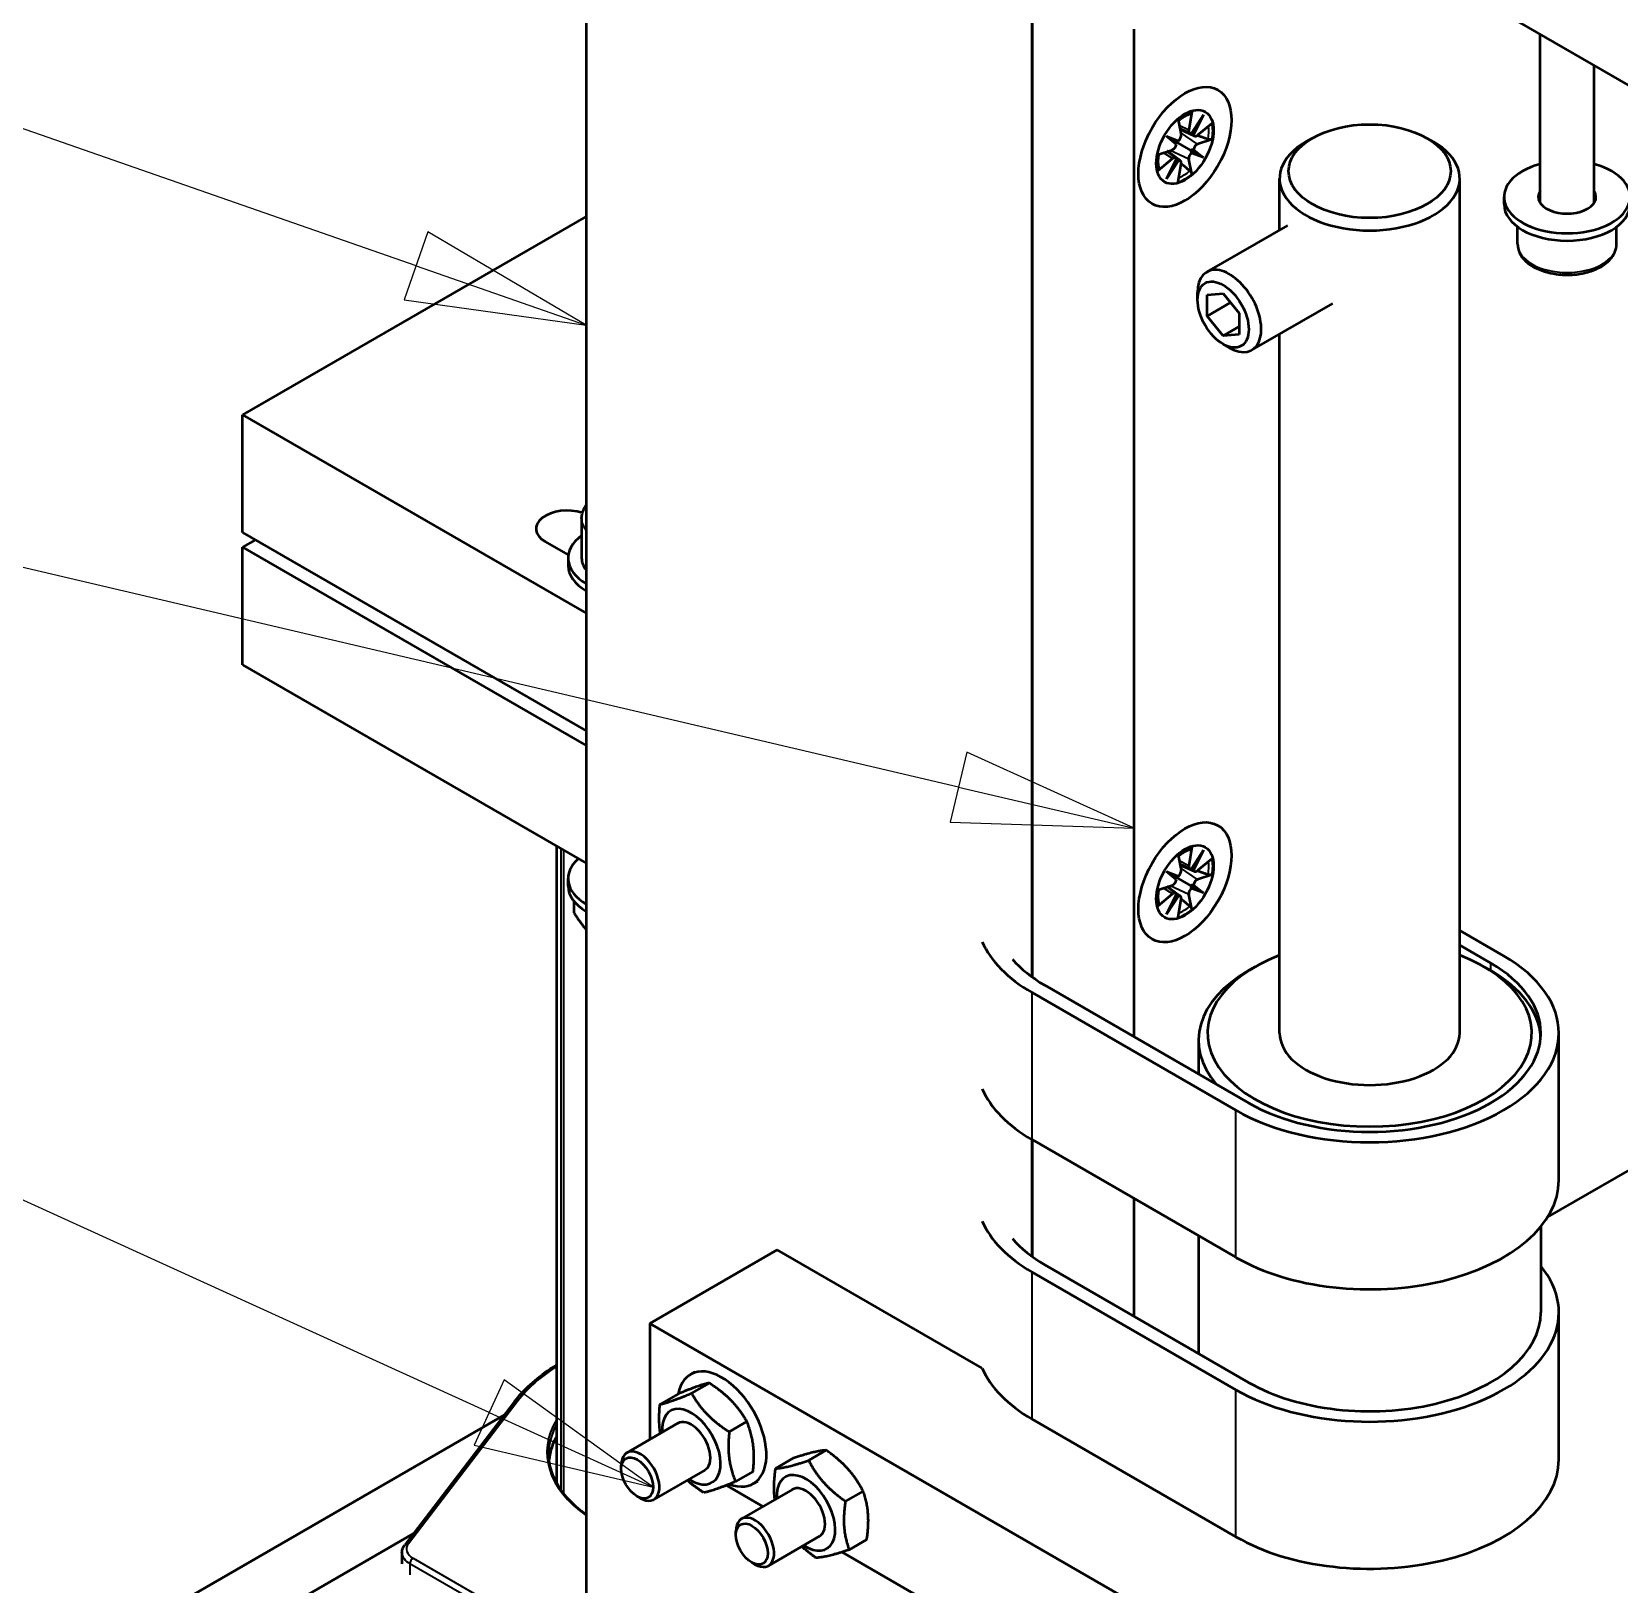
# Model space of a CAD drawing. Header units: millimetres. Extents: x -945 to 1680, y -1981 to 1188.
# Drawn here: x 963.2 to 1051.3, y 417.4 to 503.5 of the extents above; entities that cross this region are included whole.
import ezdxf

# ---------------------------------------------------------------- set-up
doc = ezdxf.new("R2010")
doc.units = ezdxf.units.MM
doc.header["$LTSCALE"] = 4
for name, color, linetype, lineweight in [('Symbol (ISO)', 7, 'Continuous', 25), ('Visible (ISO)', 7, 'Continuous', 50), ('Visible Narrow (ISO)', 7, 'Continuous', 35)]:
    doc.layers.add(name, color=color, linetype=linetype, lineweight=lineweight)

# ---------------------------------------------------------------- blocks, each defined once
blk = doc.blocks.new('Balloon11')
at = {"layer": 'Symbol (ISO)'}
for p, q in [((247.148, 106.722), (223.876, 117.318)), ((247.355, 107.177), (246.941, 106.267)), ((249.423, 105.686), (247.355, 107.177)), ((247.148, 106.722), (249.423, 105.686)), ((246.941, 106.267), (249.423, 105.686))]:
    blk.add_line(p, q, dxfattribs=at)
at = {"layer": 'Symbol (ISO)', "flags": 128}
blk.add_lwpolyline([(246.941, 106.267), (249.423, 105.686), (247.355, 107.177), (246.941, 106.267)], dxfattribs=at)
at = {"layer": 'Symbol (ISO)'}
blk.add_solid([(246.941, 106.267), (249.423, 105.686), (247.355, 107.177), (246.941, 106.267)], dxfattribs=at)
blk = doc.blocks.new('Balloon15')
at = {"layer": 'Symbol (ISO)'}
for p, q in [((246.135, 122.637), (221.38, 131.271)), ((246.299, 123.109), (245.97, 122.165)), ((248.495, 121.814), (246.299, 123.109)), ((246.135, 122.637), (248.495, 121.814)), ((245.97, 122.165), (248.495, 121.814))]:
    blk.add_line(p, q, dxfattribs=at)
at = {"layer": 'Symbol (ISO)', "flags": 128}
blk.add_lwpolyline([(245.97, 122.165), (248.495, 121.814), (246.299, 123.109), (245.97, 122.165)], dxfattribs=at)
at = {"layer": 'Symbol (ISO)'}
blk.add_solid([(245.97, 122.165), (248.495, 121.814), (246.299, 123.109), (245.97, 122.165)], dxfattribs=at)
blk = doc.blocks.new('Balloon31')
at = {"layer": 'Symbol (ISO)'}
for p, q in [((253.663, 115.401), (240.111, 118.581)), ((253.777, 115.888), (253.548, 114.914)), ((256.097, 114.83), (253.777, 115.888)), ((253.663, 115.401), (256.097, 114.83)), ((253.548, 114.914), (256.097, 114.83))]:
    blk.add_line(p, q, dxfattribs=at)
at = {"layer": 'Symbol (ISO)', "flags": 128}
blk.add_lwpolyline([(253.548, 114.914), (256.097, 114.83), (253.777, 115.888), (253.548, 114.914)], dxfattribs=at)
at = {"layer": 'Symbol (ISO)'}
blk.add_solid([(253.548, 114.914), (256.097, 114.83), (253.777, 115.888), (253.548, 114.914)], dxfattribs=at)

msp = doc.modelspace()

# ---------------------------------------------------------------- linework, layer by layer
at = {"layer": 'Visible (ISO)'}
for p, q in [((993.981, 521.235), (993.981, 394.678)), ((1018.729, 451.064), (1018.729, 506.946)), ((1018.729, 506.946), (1018.729, 451.064)), ((1041.886, 506.314), (1063.1, 494.066)), ((1024.386, 503.68), (1024.386, 447.75)), ((1046.927, 494.051), (1046.927, 503.403)), ((1049.927, 494.051), (1049.927, 501.671)), ((1027.598, 499.091), (1027.429, 498.071)), ((1027.57, 497.901), (1028.24, 498.923)), ((1028.24, 498.923), (1027.689, 497.832)), ((1026.832, 498.649), (1027.001, 497.824)), ((1027.487, 497.902), (1026.935, 498.146)), ((1027.747, 497.751), (1026.943, 498.107)), ((1028.706, 498.451), (1027.907, 497.795)), ((1025.723, 496.729), (1026.522, 496.995)), ((1026.19, 497.74), (1026.859, 497.491)), ((1026.19, 497.74), (1026.607, 497.499)), ((1026.74, 497.285), (1026.19, 497.74)), ((1027.563, 496.947), (1026.607, 497.499)), ((1027.689, 497.011), (1028.24, 496.556)), ((1028.706, 497.567), (1027.907, 497.301)), ((1034.286, 497.638), (1033.932, 497.434)), ((1040.65, 497.638), (1041.003, 497.434)), ((1025.723, 495.845), (1026.522, 496.501)), ((1026.19, 495.373), (1026.74, 496.464)), ((1026.859, 496.395), (1026.19, 495.373)), ((1026.698, 496.536), (1026.211, 496.891)), ((1026.959, 496.385), (1026.248, 496.904)), ((1026.832, 495.205), (1027.001, 496.225)), ((1027.598, 495.647), (1027.429, 496.472)), ((1028.24, 496.556), (1027.563, 496.947)), ((1028.24, 496.556), (1027.57, 496.805)), ((1032.468, 492.535), (1032.468, 495.393)), ((1042.468, 447.954), (1042.468, 495.393)), ((1044.927, 493.964), (1044.927, 494.372)), ((993.981, 493.29), (974.911, 482.28)), ((1032.911, 492.79), (1028.433, 490.205)), ((1045.677, 491.76), (1045.677, 492.714)), ((1051.177, 491.76), (1051.177, 492.714)), ((1027.915, 488.66), (1027.915, 489.061)), ((1028.452, 488.94), (1029.336, 489.018)), ((1028.452, 487.761), (1028.452, 488.94)), ((1029.746, 488.508), (1028.452, 487.761)), ((1029.336, 489.018), (1030.22, 487.919)), ((1035.411, 488.46), (1030.933, 485.875)), ((1029.336, 486.661), (1028.452, 487.761)), ((1030.22, 487.919), (1030.22, 486.74)), ((1030.22, 487.172), (1029.336, 486.661)), ((1030.22, 486.74), (1029.336, 486.661)), ((1032.468, 447.954), (1032.468, 486.761)), ((1029.336, 486.199), (1029.683, 485.999)), ((974.911, 475.748), (974.911, 482.28)), ((974.911, 482.28), (993.981, 471.27)), ((993.727, 476.524), (993.727, 474.319)), ((974.911, 475.748), (993.981, 464.738)), ((975.618, 475.34), (974.911, 474.932)), ((992.991, 474.495), (991.704, 475.238)), ((974.911, 474.932), (993.981, 463.922)), ((974.911, 468.4), (974.911, 474.932)), ((992.977, 474.319), (992.977, 473.911)), ((974.911, 468.4), (993.981, 457.39)), ((992.327, 458.345), (992.327, 423.003)), ((1027.598, 458.266), (1027.429, 457.246)), ((1026.832, 457.824), (1027.001, 456.999)), ((1027.487, 457.077), (1026.935, 457.321)), ((1027.57, 457.076), (1028.24, 458.099)), ((1028.24, 458.099), (1027.689, 457.008)), ((1028.706, 457.626), (1027.907, 456.97)), ((992.977, 456.117), (992.977, 456.525)), ((1026.19, 456.915), (1026.859, 456.666)), ((1026.19, 456.915), (1026.607, 456.674)), ((1026.74, 456.46), (1026.19, 456.915)), ((1027.563, 456.122), (1026.607, 456.674)), ((1027.747, 456.926), (1026.943, 457.282)), ((1028.706, 456.742), (1027.907, 456.476)), ((1025.723, 455.904), (1026.522, 456.171)), ((1025.723, 455.02), (1026.522, 455.676)), ((1026.19, 454.548), (1026.74, 455.639)), ((1026.859, 455.57), (1026.19, 454.548)), ((1026.698, 455.711), (1026.211, 456.067)), ((1026.959, 455.56), (1026.248, 456.079)), ((1027.598, 454.822), (1027.429, 455.647)), ((1028.24, 455.731), (1027.563, 456.122)), ((1028.24, 455.731), (1027.57, 455.981)), ((1027.689, 456.187), (1028.24, 455.731)), ((993.304, 455.265), (993.304, 454.632)), ((1026.832, 454.38), (1027.001, 455.4)), ((1044.892, 452.241), (1042.468, 453.641)), ((1042.468, 452.824), (1044.185, 451.833)), ((1031.104, 451.628), (1030.75, 451.424)), ((1043.832, 451.628), (1044.185, 451.424)), ((1030.75, 444.076), (1019.437, 450.608)), ((1018.729, 450.2), (1030.043, 443.668)), ((1047.968, 439.789), (1047.968, 447.954)), ((1027.968, 447.546), (1027.968, 445.682)), ((1047.348, 437.737), (1057.267, 443.463)), ((1018.729, 435.551), (1018.729, 442.035)), ((1018.729, 442.035), (1018.729, 435.551)), ((1030.043, 435.503), (1018.729, 442.035)), ((1024.386, 438.769), (1024.386, 432.237)), ((1046.968, 437.207), (1046.968, 432.441)), ((1027.968, 436.701), (1027.968, 430.169)), ((997.516, 431.828), (1004.587, 435.911)), ((1015.966, 429.341), (1004.587, 435.911)), ((1018.729, 434.686), (1030.043, 428.154)), ((1030.75, 428.562), (1019.437, 435.094)), ((997.516, 431.828), (997.516, 425.395)), ((1049.489, 401.822), (997.516, 431.828)), ((1047.968, 424.276), (1047.968, 432.441)), ((999.761, 429.001), (1000.009, 429.144)), ((1000.808, 428.525), (999.826, 427.958)), ((990.005, 427.494), (983.916, 419.55)), ((999.06, 427.908), (998.077, 427.341)), ((989.44, 426.757), (966.05, 413.253)), ((1030.043, 419.989), (1018.729, 426.521)), ((999.064, 426.289), (996.236, 424.656)), ((1002.902, 426.381), (1001.92, 425.814)), ((1007.31, 424.791), (1006.328, 424.224)), ((995.925, 423.765), (995.925, 423.97)), ((1005.478, 424.35), (1004.496, 423.783)), ((1000.564, 423.691), (997.736, 422.058)), ((1003.248, 423.62), (1002.266, 423.052)), ((1003.261, 422.939), (1003.509, 423.082)), ((996.809, 422.234), (996.986, 422.132)), ((1003.794, 421.672), (1001.759, 422.847)), ((1005.428, 422.615), (1002.6, 420.982)), ((1009.35, 422.53), (1008.368, 421.963)), ((984.389, 420.167), (974.889, 414.682)), ((1002.289, 420.091), (1002.289, 420.295)), ((1006.928, 420.017), (1004.1, 418.384)), ((1009.558, 419.829), (1008.576, 419.262)), ((983.758, 419.106), (983.758, 418.493)), ((1003.173, 418.56), (1003.35, 418.458)), ((1049.489, 395.29), (1008.185, 419.137))]:
    msp.add_line(p, q, dxfattribs=at)
for centre, major_axis in [((1027.215, 497.148), (-1.825, -3.161)), ((1027.215, 497.148), (-1.125, -1.949)), ((1037.468, 495.801), (-4.5, 0)), ((1029.336, 487.84), (1.005, -1.74)), ((1027.215, 456.323), (-1.825, -3.161)), ((1027.215, 456.323), (-1.125, -1.949)), ((996.809, 423.255), (-0.625, 1.083)), ((1003.173, 419.581), (-0.625, 1.083))]:
    msp.add_ellipse(centre, major_axis=major_axis, ratio=0.57735, dxfattribs=at)
for centre, major_axis, ratio, start_param, end_param in [((1027.609, 498.131), (-0.13, -0.225), 0.57735, 5.289508, 6.857378), ((1028.003, 497.9), (0.427, -0.221), 0.494826, 3.80203, 4.171038), ((1026.56, 497.225), (0.13, 0.225), 0.57735, 3.718711, 5.286581), ((1026.958, 497.555), (0.424, 0.028), 0.140064, 3.730176, 4.468991), ((1026.734, 497.167), (-0.188, 0.381), 0.140064, 4.955786, 5.694601), ((1026.821, 497.676), (0.13, 0.225), 0.57735, 4.138197, 5.706067), ((1028.003, 496.952), (-0.441, -0.009), 0.211826, 5.500166, 6.238981), ((1027.869, 497.981), (-0.13, -0.225), 0.57735, 5.708993, 7.276863), ((1027.869, 497.071), (-0.13, -0.225), 0.57735, 3.718711, 5.286581), ((1037.468, 495.393), (-5, 0), 0.57735, 5.497787, 10.210176), ((1026.56, 496.315), (0.13, 0.225), 0.57735, 5.708993, 7.276863), ((1026.958, 496.09), (-0.405, 0.259), 0.494826, 5.25374, 5.622748), ((1026.821, 496.165), (0.13, 0.225), 0.57735, 5.289508, 6.857378), ((1027.609, 496.62), (-0.13, -0.225), 0.57735, 4.138197, 5.706067), ((1027.779, 496.564), (0.213, -0.386), 0.211826, 3.185797, 3.924612), ((1048.427, 494.372), (3.5, 0), 0.57735, 2.013707, 7.411071), ((1048.427, 494.372), (1.6, 0), 0.57735, 2.786171, 6.638607), ((1048.427, 493.964), (3.5, 0), 0.57735, 3.141593, 6.283185), ((1048.427, 493.964), (-1.6, 0), 0.57735, 5.927764, 6.060375), ((1048.427, 493.964), (1.6, 0), 0.57735, 0.22281, 0.355421), ((1029.683, 488.04), (1.25, -2.165), 0.57735, 5.497787, 10.210176), ((992.942, 475.952), (-1.75, 0), 0.57735, 4.217477, 7.068583), ((996.477, 474.319), (-3.5, 0), 0.57735, 5.616239, 7.059714), ((996.477, 474.319), (-2.75, 0), 0.57735, 0, 0.432548), ((996.477, 473.911), (-3.5, 0), 0.57735, 0, 0.776529), ((996.477, 456.525), (-3.5, 0), 0.57735, 5.701107, 7.059714), ((1026.56, 456.4), (0.13, 0.225), 0.57735, 3.718711, 5.286581), ((1026.958, 456.73), (0.424, 0.028), 0.140064, 3.730176, 4.468991), ((1026.734, 456.342), (-0.188, 0.381), 0.140064, 4.955786, 5.694601), ((1026.821, 456.851), (0.13, 0.225), 0.57735, 4.138197, 5.706067), ((1027.609, 457.306), (-0.13, -0.225), 0.57735, 5.289508, 6.857378), ((1028.003, 457.075), (0.427, -0.221), 0.494826, 3.80203, 4.171038), ((1027.869, 457.156), (-0.13, -0.225), 0.57735, 5.708993, 7.276863), ((1027.869, 456.246), (-0.13, -0.225), 0.57735, 3.718711, 5.286581), ((996.477, 456.117), (-3.5, 0), 0.57735, 0, 0.776529), ((1026.56, 455.49), (0.13, 0.225), 0.57735, 5.708993, 7.276863), ((1026.958, 455.265), (-0.405, 0.259), 0.494826, 5.25374, 5.622748), ((1026.821, 455.34), (0.13, 0.225), 0.57735, 5.289508, 6.857378), ((1027.609, 455.795), (-0.13, -0.225), 0.57735, 4.138197, 5.706067), ((1027.779, 455.739), (0.213, -0.386), 0.211826, 3.185797, 3.924612), ((1028.003, 456.127), (-0.441, -0.009), 0.211826, 5.500166, 6.238981), ((1026.154, 454.486), (-10.5, 0), 0.57735, 0.244299, 0.785398), ((1026.154, 454.486), (-9.5, 0), 0.57735, 0.459515, 0.785398), ((1037.468, 447.954), (-9, 0), 0.57735, 5.30142, 10.406543), ((1037.468, 447.954), (10.5, 0), 0.57735, 3.926991, 7.068583), ((1037.468, 447.546), (-9.5, 0), 0.57735, 5.497787, 6.742701), ((1037.468, 447.954), (9.5, 0), 0.57735, 3.926991, 7.068583), ((1037.468, 447.546), (9.5, 0), 0.57735, 0.037225, 0.785398), ((1037.468, 447.954), (-5, 0), 0.57735, 0, 3.141593), ((1026.154, 446.321), (-10.5, 0), 0.57735, 0.244299, 0.785398), ((1037.468, 439.789), (10.5, 0), 0.57735, 3.926991, 6.283185), ((1026.154, 438.973), (-10.5, 0), 0.57735, 0.244299, 0.785398), ((1063.1, 431.931), (-11, 0), 0.57735, 5.908, 10.464148), ((1026.154, 438.973), (-9.5, 0), 0.57735, 0.459515, 0.785398), ((1037.468, 432.441), (10.5, 0), 0.57735, 3.926991, 6.723161), ((1037.468, 432.441), (9.5, 0), 0.57735, 3.926991, 6.283185), ((1001.511, 425.97), (1.75, -3.031), 0.57735, 5.665932, 10.018599), ((1026.154, 430.808), (-10.5, 0), 0.57735, 0.244299, 0.785398), ((999.814, 424.99), (1.15, -1.992), 0.57735, 5.422838, 10.285126), ((999.814, 424.99), (0.75, -1.299), 0.57735, 6.269872, 9.438091), ((996.986, 423.357), (0.75, -1.299), 0.57735, 5.497787, 10.210176), ((1037.468, 424.276), (10.5, 0), 0.57735, 3.926991, 6.283185), ((1006.178, 421.316), (1.15, -1.992), 0.57735, 5.422838, 10.285126), ((1006.178, 421.316), (0.75, -1.299), 0.57735, 6.269872, 9.438091), ((1003.35, 419.683), (0.75, -1.299), 0.57735, 5.497787, 10.210176)]:
    msp.add_ellipse(centre, major_axis=major_axis, ratio=ratio, start_param=start_param, end_param=end_param, dxfattribs=at)
for points, knots in [([(1026.843, 498.596), (1026.882, 498.63), (1026.921, 498.661), (1027.008, 498.726), (1027.055, 498.759), (1027.148, 498.819), (1027.195, 498.845), (1027.287, 498.893), (1027.332, 498.914), (1027.421, 498.95), (1027.465, 498.965), (1027.507, 498.977)], [2.9054567, 2.9054567, 2.9054567, 2.9054567, 2.9902069, 2.9902069, 3.0908314, 3.0908314, 3.1914559, 3.1914559, 3.2920804, 3.2920804, 3.392705, 3.392705, 3.392705, 3.392705]), ([(1027.598, 499.091), (1027.594, 499.069), (1027.585, 499.045), (1027.563, 499.011), (1027.546, 498.995), (1027.523, 498.982), (1027.515, 498.979), (1027.507, 498.977)], [0.03061008, 0.03061008, 0.03061008, 0.03061008, 0.03823499, 0.03823499, 0.0458563, 0.0458563, 0.04902162, 0.04902162, 0.04902162, 0.04902162]), ([(1028.706, 497.567), (1028.689, 497.561), (1028.664, 497.557), (1028.618, 497.556), (1028.588, 497.558), (1028.543, 497.567), (1028.52, 497.573), (1028.5, 497.58)], [0.03061008, 0.03061008, 0.03061008, 0.03061008, 0.03823499, 0.03823499, 0.0458563, 0.0458563, 0.05210472, 0.05210472, 0.05210472, 0.05210472]), ([(1025.777, 495.98), (1025.766, 496.023), (1025.757, 496.068), (1025.744, 496.163), (1025.739, 496.213), (1025.735, 496.317), (1025.735, 496.37), (1025.74, 496.481), (1025.744, 496.538), (1025.757, 496.645), (1025.765, 496.695), (1025.775, 496.746)], [1.319684, 1.319684, 1.319684, 1.319684, 1.4203085, 1.4203085, 1.520933, 1.520933, 1.6215575, 1.6215575, 1.722182, 1.722182, 1.8069323, 1.8069323, 1.8069323, 1.8069323]), ([(1025.777, 495.98), (1025.779, 495.972), (1025.78, 495.964), (1025.781, 495.937), (1025.776, 495.915), (1025.757, 495.879), (1025.741, 495.859), (1025.723, 495.845)], [0.0732806, 0.0732806, 0.0732806, 0.0732806, 0.07644591, 0.07644591, 0.08406722, 0.08406722, 0.09169213, 0.09169213, 0.09169213, 0.09169213]), ([(1027.483, 495.819), (1027.499, 495.805), (1027.517, 495.788), (1027.546, 495.753), (1027.563, 495.729), (1027.585, 495.689), (1027.594, 495.665), (1027.598, 495.647)], [0.07019749, 0.07019749, 0.07019749, 0.07019749, 0.07644591, 0.07644591, 0.08406722, 0.08406722, 0.09169213, 0.09169213, 0.09169213, 0.09169213]), ([(1045.677, 491.76), (1045.677, 491.588), (1045.718, 491.418), (1045.873, 491.088), (1045.993, 490.932), (1046.309, 490.638), (1046.514, 490.504), (1046.982, 490.282), (1047.248, 490.195), (1047.807, 490.078), (1048.101, 490.047), (1048.687, 490.043), (1048.98, 490.069), (1049.54, 490.177), (1049.807, 490.259), (1050.29, 490.475), (1050.506, 490.609), (1050.857, 490.922), (1050.994, 491.1), (1051.143, 491.445), (1051.177, 491.602), (1051.177, 491.76)], [1.312855, 1.312855, 1.312855, 1.312855, 1.57865, 1.57865, 1.868274, 1.868274, 2.196369, 2.196369, 2.53508, 2.53508, 2.871213, 2.871213, 3.205773, 3.205773, 3.541688, 3.541688, 3.88034, 3.88034, 4.20994, 4.20994, 4.454448, 4.454448, 4.454448, 4.454448]), ([(993.727, 476.524), (993.727, 476.695), (993.768, 476.866), (993.88, 477.104), (993.927, 477.181), (993.981, 477.255)], [4.9816634, 4.9816634, 4.9816634, 4.9816634, 5.2474578, 5.2474578, 5.3832694, 5.3832694, 5.3832694, 5.3832694]), ([(1027.598, 458.266), (1027.594, 458.244), (1027.585, 458.22), (1027.563, 458.186), (1027.546, 458.17), (1027.523, 458.158), (1027.515, 458.155), (1027.507, 458.152)], [0.03061008, 0.03061008, 0.03061008, 0.03061008, 0.03823499, 0.03823499, 0.0458563, 0.0458563, 0.04902162, 0.04902162, 0.04902162, 0.04902162]), ([(1026.843, 457.771), (1026.882, 457.805), (1026.921, 457.837), (1027.008, 457.902), (1027.055, 457.934), (1027.148, 457.994), (1027.195, 458.021), (1027.287, 458.068), (1027.332, 458.089), (1027.421, 458.125), (1027.465, 458.14), (1027.507, 458.152)], [2.9054567, 2.9054567, 2.9054567, 2.9054567, 2.9902069, 2.9902069, 3.0908314, 3.0908314, 3.1914559, 3.1914559, 3.2920804, 3.2920804, 3.392705, 3.392705, 3.392705, 3.392705]), ([(1028.706, 456.742), (1028.689, 456.736), (1028.664, 456.732), (1028.618, 456.731), (1028.588, 456.733), (1028.543, 456.742), (1028.52, 456.748), (1028.5, 456.755)], [0.03061008, 0.03061008, 0.03061008, 0.03061008, 0.03823499, 0.03823499, 0.0458563, 0.0458563, 0.05210472, 0.05210472, 0.05210472, 0.05210472]), ([(1025.777, 455.155), (1025.766, 455.198), (1025.757, 455.243), (1025.744, 455.338), (1025.739, 455.388), (1025.735, 455.492), (1025.735, 455.546), (1025.74, 455.656), (1025.744, 455.713), (1025.757, 455.821), (1025.765, 455.871), (1025.775, 455.921)], [1.319684, 1.319684, 1.319684, 1.319684, 1.4203085, 1.4203085, 1.520933, 1.520933, 1.6215575, 1.6215575, 1.722182, 1.722182, 1.8069323, 1.8069323, 1.8069323, 1.8069323]), ([(1025.777, 455.155), (1025.779, 455.147), (1025.78, 455.139), (1025.781, 455.113), (1025.776, 455.09), (1025.757, 455.054), (1025.741, 455.035), (1025.723, 455.02)], [0.0732806, 0.0732806, 0.0732806, 0.0732806, 0.07644591, 0.07644591, 0.08406722, 0.08406722, 0.09169213, 0.09169213, 0.09169213, 0.09169213]), ([(1027.483, 454.995), (1027.499, 454.981), (1027.517, 454.963), (1027.546, 454.928), (1027.563, 454.904), (1027.585, 454.864), (1027.594, 454.84), (1027.598, 454.822)], [0.07019749, 0.07019749, 0.07019749, 0.07019749, 0.07644591, 0.07644591, 0.08406722, 0.08406722, 0.09169213, 0.09169213, 0.09169213, 0.09169213]), ([(990.005, 427.494), (990.258, 427.825), (990.553, 428.143), (991.217, 428.749), (991.587, 429.037), (992.099, 429.38), (992.212, 429.452), (992.327, 429.523)], [1.2020027, 1.2020027, 1.2020027, 1.2020027, 1.3495202, 1.3495202, 1.4970376, 1.4970376, 1.5373102, 1.5373102, 1.5373102, 1.5373102]), ([(992.327, 425.548), (992.291, 425.483), (992.258, 425.417), (992.063, 424.998), (991.961, 424.638), (991.923, 424.276)], [5.1961482, 5.1961482, 5.1961482, 5.1961482, 5.2342766, 5.2342766, 5.4369304, 5.4369304, 5.4369304, 5.4369304]), ([(993.981, 421.212), (993.793, 421.346), (993.617, 421.486), (992.901, 422.114), (992.486, 422.647), (992.013, 423.659), (991.905, 424.131), (991.905, 424.602)], [6.3916155, 6.3916155, 6.3916155, 6.3916155, 6.4864029, 6.4864029, 6.8050729, 6.8050729, 7.0685835, 7.0685835, 7.0685835, 7.0685835]), ([(983.758, 419.106), (983.758, 419.138), (983.76, 419.17), (983.769, 419.233), (983.776, 419.265), (983.794, 419.326), (983.805, 419.356), (983.831, 419.415), (983.846, 419.443), (983.878, 419.498), (983.897, 419.524), (983.916, 419.55)], [0.7853982, 0.7853982, 0.7853982, 0.7853982, 0.8687191, 0.8687191, 0.95204, 0.95204, 1.0353609, 1.0353609, 1.1186818, 1.1186818, 1.2020027, 1.2020027, 1.2020027, 1.2020027])]:
    msp.add_open_spline(points, degree=3, knots=knots, dxfattribs=at)
for points, weights in [([(1026.944, 498.1), (1026.952, 498.1), (1026.959, 498.1)], [1.07590937245, 1.07009535148, 1.06427568707]), ([(1027.905, 497.793), (1028.179, 497.695), (1028.5, 497.58)], [1.01224163852, 1.01050404715, 1.00292654222]), ([(1026.263, 496.893), (1026.259, 496.9), (1026.255, 496.906)], [1.06427568712, 1.07009535152, 1.0759093725]), ([(1027.483, 495.819), (1027.224, 496.039), (1027.001, 496.228)], [1.00292654222, 1.01050404715, 1.01224163851]), ([(1026.944, 457.276), (1026.952, 457.275), (1026.959, 457.275)], [1.07590937245, 1.07009535148, 1.06427568707]), ([(1027.905, 456.968), (1028.179, 456.87), (1028.5, 456.755)], [1.01224163852, 1.01050404715, 1.00292654222]), ([(1026.263, 456.068), (1026.259, 456.075), (1026.255, 456.081)], [1.06427568712, 1.07009535152, 1.0759093725]), ([(1027.483, 454.995), (1027.224, 455.215), (1027.001, 455.403)], [1.00292654222, 1.01050404715, 1.01224163851]), ([(993.304, 454.632), (993.666, 454.058), (993.981, 453.7)], [1, 1.06956394489, 1.076566473]), ([(1000.808, 428.525), (1000.258, 428.404), (999.06, 427.908)], [1, 1.15470053838, 1]), ([(1002.902, 426.381), (1002.179, 427.64), (1000.808, 428.525)], [1, 1.15470053838, 1]), ([(998.077, 427.341), (998.628, 427.462), (999.826, 427.958)], [1, 1.15470053838, 1]), ([(999.826, 427.958), (1000.549, 426.699), (1001.92, 425.814)], [1, 1.15470053838, 1]), ([(998.095, 425.729), (997.989, 426.421), (998.077, 427.341)], [1.07654265684, 1.08525400453, 1]), ([(1001.92, 425.814), (1001.769, 424.246), (1002.266, 423.052)], [1, 1.15470053838, 1]), ([(1003.248, 423.62), (1003.399, 425.187), (1002.902, 426.381)], [1, 1.15470053838, 1]), ([(1007.31, 424.791), (1006.718, 424.758), (1005.478, 424.35)], [1, 1.15470053838, 1]), ([(1009.35, 422.53), (1008.654, 423.848), (1007.31, 424.791)], [1, 1.15470053838, 1]), ([(1004.496, 423.783), (1005.088, 423.816), (1006.328, 424.224)], [1, 1.15470053838, 1]), ([(1006.328, 424.224), (1007.024, 422.906), (1008.368, 421.963)], [1, 1.15470053838, 1]), ([(1000.518, 422.435), (999.982, 422.781), (999.59, 423.128)], [1, 1.05524302687, 1.07103186632]), ([(1002.266, 423.052), (1001.068, 422.557), (1000.518, 422.435)], [1, 1.15470053838, 1]), ([(1004.456, 422.054), (1004.353, 422.789), (1004.496, 423.783)], [1.07343365715, 1.0947557567, 1]), ([(1009.558, 419.829), (1009.778, 421.367), (1009.35, 422.53)], [1, 1.15470053838, 1]), ([(1008.368, 421.963), (1008.148, 420.425), (1008.576, 419.262)], [1, 1.15470053838, 1]), ([(1006.744, 418.821), (1006.292, 419.138), (1005.948, 419.451)], [1, 1.04716316039, 1.06556929483]), ([(1008.576, 419.262), (1007.336, 418.854), (1006.744, 418.821)], [1, 1.15470053838, 1])]:
    msp.add_rational_spline(points, weights, degree=2, dxfattribs=at)
at = {"layer": 'Visible Narrow (ISO)'}
for p, q in [((1027.429, 498.071), (1026.895, 498.341)), ((1027.907, 497.301), (1026.974, 497.953)), ((1026.522, 496.501), (1026.022, 496.828)), ((1027.429, 496.472), (1026.397, 496.954)), ((992.333, 458.341), (992.333, 422.992)), ((992.601, 422.563), (992.601, 458.187)), ((992.728, 458.113), (992.728, 422.391)), ((1027.429, 457.246), (1026.895, 457.516)), ((1027.907, 456.476), (1026.974, 457.128)), ((1026.522, 455.676), (1026.022, 456.004)), ((1027.429, 455.647), (1026.397, 456.129)), ((1044.185, 451.424), (1044.185, 451.833)), ((1018.729, 442.035), (1018.729, 450.2)), ((1030.043, 435.503), (1030.043, 443.668)), ((1018.729, 426.521), (1018.729, 434.686)), ((990.203, 427.546), (984.115, 419.602)), ((1030.043, 419.989), (1030.043, 428.154)), ((984.374, 418.8), (991.213, 414.851)), ((991.037, 414.545), (984.197, 418.493)), ((984.197, 418.493), (984.197, 417.881))]:
    msp.add_line(p, q, dxfattribs=at)
for centre, major_axis, ratio, start_param, end_param in [((1027.215, 497.148), (-1.089, -1.886), 0.57735, 3.675726, 4.178256), ((1027.134, 497.195), (-0.997, -1.726), 0.57735, 2.105963, 2.543583), ((1027.215, 497.148), (1.089, 1.886), 0.57735, 5.246522, 5.749052), ((1027.215, 497.148), (-1.089, -1.886), 0.57735, 5.246522, 5.749052), ((1027.215, 497.148), (1.089, 1.886), 0.57735, 3.675726, 4.178256), ((1027.134, 497.195), (-0.997, -1.726), 0.57735, 0.59801, 1.035629), ((1048.427, 493.964), (-1.6, 0), 0.57735, 5.927764, 6.060375), ((1048.427, 493.964), (1.6, 0), 0.57735, 0.22281, 0.355421), ((1048.427, 491.76), (2.75, 0), 0.57735, 3.141593, 6.283185), ((996.477, 476.524), (-2.75, 0), 0.57735, 0, 0.432548), ((1027.215, 456.323), (-1.089, -1.886), 0.57735, 3.675726, 4.178256), ((1027.134, 456.37), (-0.997, -1.726), 0.57735, 2.105963, 2.543583), ((1027.215, 456.323), (1.089, 1.886), 0.57735, 5.246522, 5.749052), ((1027.215, 456.323), (-1.089, -1.886), 0.57735, 5.246522, 5.749052), ((1027.215, 456.323), (1.089, 1.886), 0.57735, 3.675726, 4.178256), ((1027.134, 456.37), (-0.997, -1.726), 0.57735, 0.59801, 1.035629), ((1001.405, 424.684), (-12.25, 0), 0.57735, 5.547104, 5.866581), ((990.203, 427.342), (-0.198, 0.152), 0.74666, 5.232171, 6.283185), ((1001.405, 424.684), (-9.6, 0), 0.57735, 5.952072, 6.969798), ((1001.405, 424.602), (-9.5, 0), 0.57735, 5.984199, 6.283185), ((1001.405, 423.949), (-9.5, 0), 0.57735, 5.984199, 6.223288), ((985.258, 419.31), (-1.25, 0), 0.57735, 5.866581, 7.068583), ((984.115, 419.398), (-0.198, 0.152), 0.74666, 5.232171, 6.283185), ((985.258, 419.106), (-1.5, 0), 0.57735, 0, 0.785398), ((984.374, 418.596), (0.125, 0.217), 0.57735, 0.785398, 2.356194)]:
    msp.add_ellipse(centre, major_axis=major_axis, ratio=ratio, start_param=start_param, end_param=end_param, dxfattribs=at)

# ---------------------------------------------------------------- block references
at = {"layer": 'Symbol (ISO)', "xscale": 4, "yscale": 4, "zscale": 4}
for name in ['Balloon15', 'Balloon31', 'Balloon11']:
    msp.add_blockref(name, (0, 0), dxfattribs=at)

doc.saveas('drawing.dxf')
